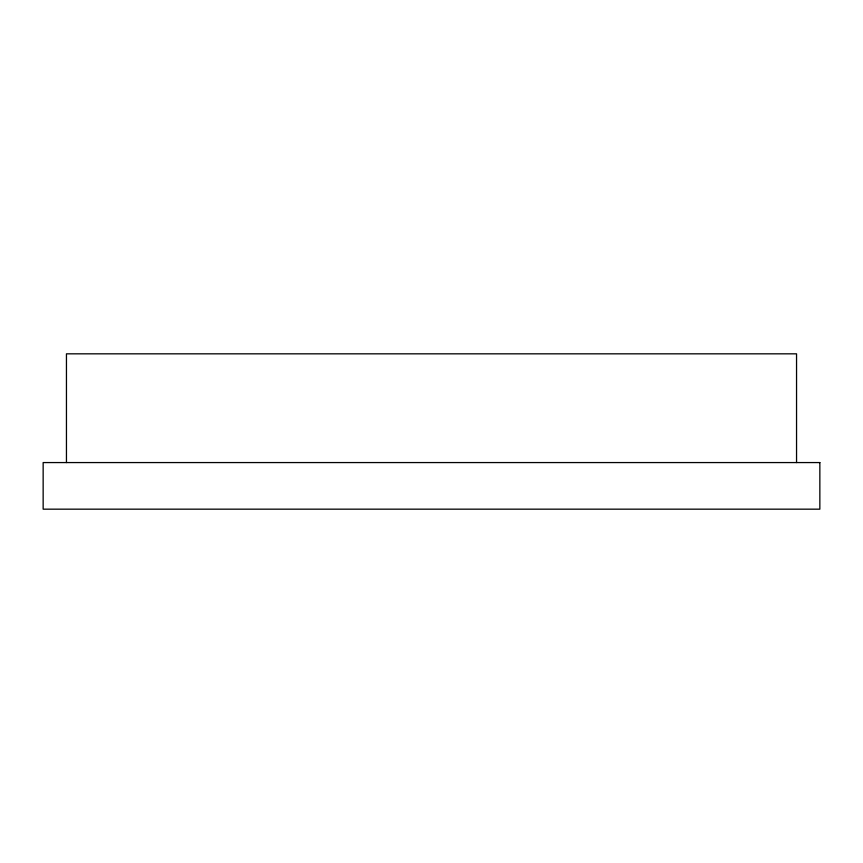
<?xml version="1.0" encoding="UTF-8"?>
<svg xmlns="http://www.w3.org/2000/svg" width="863" height="863" viewBox="0 0 863 863"><rect width="100%" height="100%" fill="white"/><g stroke="black" fill="none" stroke-linecap="round" stroke-linejoin="round"><path stroke-width="1.29" d="M796.549 462.568L796.549 353.83L66.451 353.83L66.451 462.568M819.85 462.568L43.15 462.568L43.15 509.17L819.85 509.17L819.85 462.568"/></g></svg>
